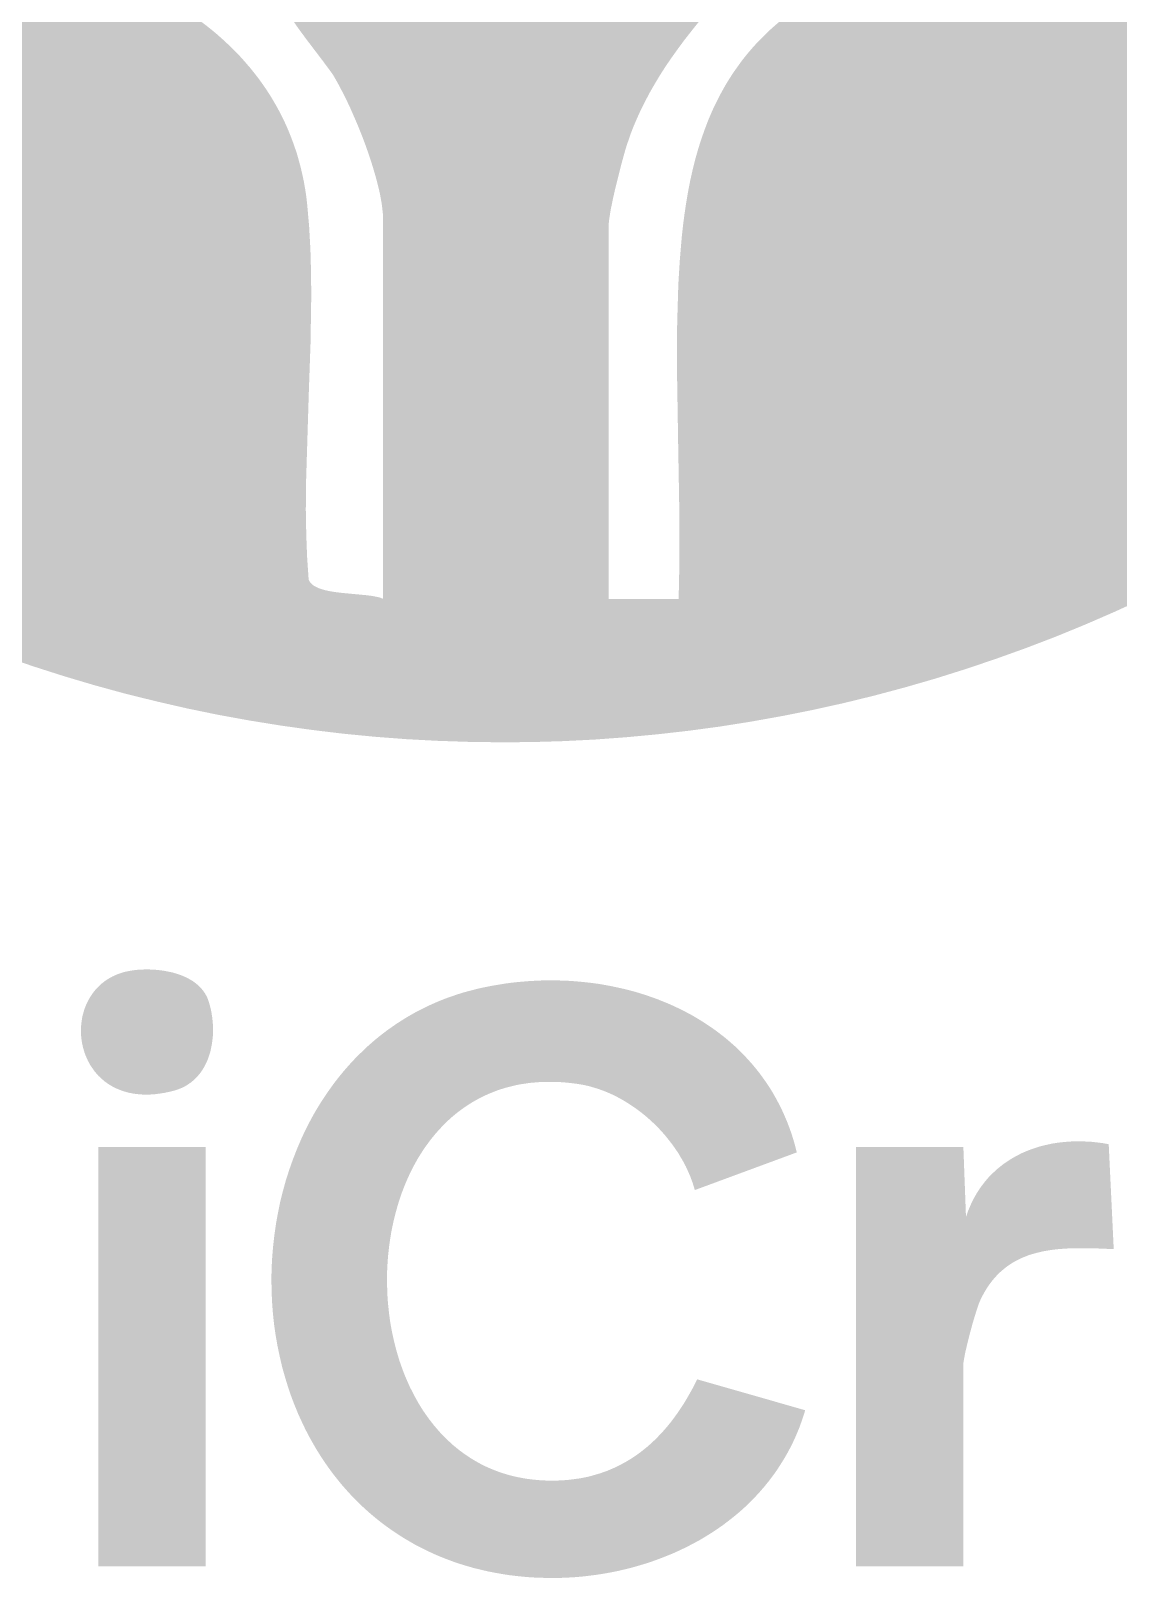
# Model space of a CAD drawing. Header units: millimetres. Extents: x 1841 to 1977, y -2528 to -2309.
# Drawn here: x 1904.75 to 1915.14, y -2460.62 to -2445.84 of the extents above; entities that cross this region are included whole.
import ezdxf

# ---------------------------------------------------------------- set-up
doc = ezdxf.new("R2010")
doc.units = ezdxf.units.MM
doc.layers.add('LASER$cut', color=1, linetype='Continuous', lineweight=0, true_color=0xff0000)
doc.layers.add('LASER$engrave', color=7, linetype='Continuous')

# ---------------------------------------------------------------- blocks, each defined once
blk = doc.blocks.new('Block 01')
at = {"layer": 'LASER$engrave', "extrusion": (0, 0, -1)}
for points in [[(1.362, 77.181), (1.362, 80.801), (1.362, 80.819), (1.362, 80.836), (1.363, 80.855), (1.365, 80.873), (1.369, 80.912), (1.374, 80.952), (1.381, 80.993), (1.389, 81.036), (1.398, 81.08), (1.409, 81.125), (1.433, 81.217), (1.461, 81.312), (1.492, 81.409), (1.526, 81.506), (1.562, 81.602), (1.6, 81.697), (1.64, 81.79), (1.679, 81.879), (1.719, 81.963), (1.759, 82.041), (1.797, 82.113), (1.834, 82.177), (1.837, 82.182), (1.84, 82.188), (1.849, 82.201), (1.872, 82.232), (1.934, 82.316), (2.093, 82.525), (2.171, 82.631), (2.205, 82.68), (2.235, 82.724), (2.248, 82.744), (2.26, 82.762), (2.269, 82.779), (2.273, 82.786), (2.277, 82.793), (2.28, 82.8), (2.281, 82.803), (2.282, 82.806), (2.283, 82.808), (2.284, 82.811), (2.285, 82.812), (2.285, 82.813), (2.286, 82.815), (2.286, 82.816), (2.286, 82.817), (2.286, 82.818), (2.287, 82.819), (2.287, 82.82), (2.287, 82.821), (2.287, 82.822), (2.287, 82.823), (2.287, 82.823), (2.287, 82.824), (2.287, 82.825), (2.287, 82.826), (2.287, 82.826), (2.286, 82.827), (2.286, 82.827), (2.286, 82.828), (2.286, 82.828), (2.23, 82.868), (2.173, 82.907), (2.116, 82.944), (2.059, 82.98), (2, 83.014), (1.941, 83.047), (1.882, 83.079), (1.821, 83.11), (1.761, 83.139), (1.699, 83.166), (1.638, 83.193), (1.575, 83.218), (1.513, 83.242), (1.45, 83.265), (1.386, 83.286), (1.322, 83.306), (1.258, 83.325), (1.193, 83.342), (1.128, 83.358), (1.063, 83.373), (0.997, 83.387), (0.931, 83.399), (0.865, 83.41), (0.799, 83.42), (0.732, 83.428), (0.666, 83.436), (0.599, 83.442), (0.532, 83.446), (0.465, 83.45), (0.398, 83.452), (0.331, 83.453), (0.263, 83.453), (0.196, 83.452), (0.129, 83.449), (0.062, 83.446), (-0.005, 83.441), (-0.072, 83.434), (-0.139, 83.427), (-0.206, 83.418), (-0.273, 83.409), (-0.339, 83.398), (-0.405, 83.386), (-0.472, 83.372), (-0.537, 83.358), (-0.603, 83.342), (-0.668, 83.325), (-0.733, 83.307), (-0.798, 83.288), (-0.862, 83.268), (-0.926, 83.247), (-0.99, 83.224), (-1.053, 83.2), (-1.116, 83.175), (-1.178, 83.149), (-1.24, 83.122), (-1.301, 83.094), (-1.362, 83.065), (-1.422, 83.034), (-1.482, 83.003), (-1.541, 82.97), (-1.599, 82.936), (-1.657, 82.902), (-1.714, 82.866), (-1.77, 82.829), (-1.642, 82.677), (-1.58, 82.599), (-1.518, 82.52), (-1.458, 82.439), (-1.4, 82.358), (-1.343, 82.275), (-1.289, 82.191), (-1.237, 82.105), (-1.187, 82.018), (-1.14, 81.929), (-1.096, 81.84), (-1.075, 81.794), (-1.055, 81.748), (-1.035, 81.702), (-1.017, 81.656), (-0.999, 81.609), (-0.983, 81.561), (-0.967, 81.514), (-0.952, 81.466), (-0.909, 81.309), (-0.857, 81.1), (-0.833, 80.994), (-0.813, 80.895), (-0.806, 80.851), (-0.8, 80.812), (-0.798, 80.794), (-0.796, 80.778), (-0.795, 80.763), (-0.795, 80.756), (-0.795, 80.75), (-0.795, 77.181), (-1.463, 77.181), (-1.471, 77.555), (-1.471, 77.931), (-1.458, 78.685), (-1.446, 79.439), (-1.449, 79.814), (-1.46, 80.187), (-1.474, 80.416), (-1.493, 80.64), (-1.505, 80.75), (-1.519, 80.858), (-1.535, 80.965), (-1.553, 81.071), (-1.573, 81.175), (-1.596, 81.277), (-1.621, 81.378), (-1.649, 81.477), (-1.68, 81.575), (-1.714, 81.671), (-1.732, 81.718), (-1.75, 81.765), (-1.77, 81.811), (-1.79, 81.857), (-1.812, 81.902), (-1.834, 81.947), (-1.856, 81.991), (-1.88, 82.035), (-1.905, 82.079), (-1.93, 82.122), (-1.957, 82.164), (-1.984, 82.206), (-2.013, 82.247), (-2.042, 82.288), (-2.072, 82.329), (-2.104, 82.369), (-2.136, 82.408), (-2.17, 82.447), (-2.204, 82.485), (-2.24, 82.522), (-2.276, 82.559), (-2.314, 82.596), (-2.353, 82.632), (-2.393, 82.667), (-2.434, 82.702), (-2.476, 82.736), (-2.52, 82.77), (-2.565, 82.803), (-2.611, 82.835), (-2.658, 82.867), (-2.706, 82.898), (-2.756, 82.928), (-2.807, 82.958), (-2.859, 82.987), (-2.913, 83.016), (-2.968, 83.044), (-3.022, 83.07), (-3.077, 83.094), (-3.133, 83.118), (-3.191, 83.141), (-3.25, 83.163), (-3.31, 83.185), (-3.372, 83.205), (-3.435, 83.224), (-3.499, 83.243), (-3.564, 83.26), (-3.697, 83.293), (-3.833, 83.321), (-3.974, 83.346), (-4.117, 83.367), (-4.262, 83.385), (-4.41, 83.398), (-4.559, 83.408), (-4.71, 83.414), (-4.861, 83.416), (-5.013, 83.414), (-5.165, 83.408), (-5.317, 83.399), (-5.468, 83.385), (-5.618, 83.368), (-5.766, 83.346), (-5.913, 83.321), (-6.057, 83.291), (-6.198, 83.257), (-6.337, 83.22), (-6.404, 83.199), (-6.471, 83.178), (-6.537, 83.156), (-6.602, 83.132), (-6.666, 83.108), (-6.729, 83.082), (-6.79, 83.056), (-6.85, 83.028), (-6.909, 82.999), (-6.967, 82.97), (-7.023, 82.939), (-7.078, 82.907), (-7.131, 82.874), (-7.183, 82.84), (-7.233, 82.805), (-7.281, 82.769), (-7.319, 82.739), (-7.359, 82.706), (-7.4, 82.67), (-7.441, 82.631), (-7.484, 82.59), (-7.527, 82.546), (-7.571, 82.5), (-7.615, 82.453), (-7.704, 82.352), (-7.792, 82.244), (-7.879, 82.132), (-7.921, 82.074), (-7.962, 82.016), (-8.001, 81.957), (-8.04, 81.898), (-8.077, 81.838), (-8.112, 81.778), (-8.145, 81.719), (-8.177, 81.659), (-8.206, 81.6), (-8.233, 81.541), (-8.257, 81.483), (-8.268, 81.454), (-8.279, 81.426), (-8.289, 81.398), (-8.298, 81.37), (-8.306, 81.342), (-8.313, 81.315), (-8.32, 81.288), (-8.326, 81.261), (-8.331, 81.235), (-8.335, 81.209), (-8.338, 81.183), (-8.341, 81.158), (-8.342, 81.146), (-8.342, 81.134), (-8.343, 81.121), (-8.343, 81.109), (-8.343, 80.365), (-8.553, 80.542), (-8.76, 80.724), (-8.963, 80.911), (-9.161, 81.103), (-9.356, 81.299), (-9.546, 81.499), (-9.732, 81.704), (-9.913, 81.913), (-10.09, 82.126), (-10.262, 82.343), (-10.429, 82.563), (-10.592, 82.788), (-10.75, 83.016), (-10.903, 83.247), (-11.051, 83.481), (-11.195, 83.719), (-11.333, 83.96), (-11.466, 84.204), (-11.593, 84.45), (-11.716, 84.699), (-11.832, 84.951), (-11.944, 85.205), (-12.05, 85.462), (-12.15, 85.72), (-12.245, 85.981), (-12.334, 86.243), (-12.417, 86.508), (-12.494, 86.774), (-12.565, 87.041), (-12.63, 87.31), (-12.689, 87.58), (-12.742, 87.852), (-12.802, 88.208), (-12.853, 88.565), (-12.894, 88.922), (-12.926, 89.28), (-12.948, 89.637), (-12.961, 89.995), (-12.965, 90.352), (-12.958, 90.709), (-12.943, 91.065), (-12.918, 91.419), (-12.884, 91.773), (-12.84, 92.125), (-12.787, 92.476), (-12.724, 92.824), (-12.653, 93.171), (-12.571, 93.515), (-12.481, 93.857), (-12.381, 94.196), (-12.272, 94.532), (-12.154, 94.866), (-12.026, 95.195), (-11.889, 95.522), (-11.743, 95.844), (-11.587, 96.162), (-11.423, 96.477), (-11.249, 96.787), (-11.066, 97.092), (-10.873, 97.392), (-10.672, 97.688), (-10.461, 97.978), (-10.241, 98.263), (-10.012, 98.542), (-9.996, 98.561), (-9.975, 98.584), (-9.922, 98.641), (-9.779, 98.789), (-9.414, 99.163), (-9.074, 99.518), (-9.011, 99.587), (-8.962, 99.643), (-8.943, 99.666), (-8.935, 99.675), (-8.929, 99.684), (-8.926, 99.688), (-8.924, 99.692), (-8.921, 99.695), (-8.919, 99.698), (-8.919, 99.7), (-8.918, 99.701), (-8.917, 99.702), (-8.916, 99.704), (-8.916, 99.705), (-8.915, 99.706), (-8.915, 99.707), (-8.915, 99.708), (-8.914, 99.71), (-8.914, 99.713), (-8.913, 99.716), (-8.913, 99.718), (-8.912, 99.721), (-8.912, 99.724), (-8.912, 99.727), (-8.911, 99.73), (-8.911, 99.733), (-8.911, 99.736), (-8.911, 99.739), (-8.911, 99.742), (-8.911, 99.745), (-8.911, 99.748), (-8.912, 99.754), (-8.912, 99.761), (-8.913, 99.768), (-8.914, 99.775), (-8.916, 99.782), (-8.917, 99.789), (-8.919, 99.796), (-8.921, 99.804), (-8.923, 99.811), (-8.926, 99.819), (-8.928, 99.827), (-8.934, 99.843), (-8.941, 99.859), (-8.948, 99.876), (-8.956, 99.893), (-8.965, 99.911), (-8.974, 99.929), (-8.984, 99.948), (-9.006, 99.985), (-9.03, 100.024), (-9.056, 100.063), (-9.084, 100.103), (-9.113, 100.144), (-9.144, 100.184), (-9.208, 100.265), (-9.274, 100.343), (-9.342, 100.418), (-9.408, 100.487), (-9.44, 100.519), (-9.472, 100.549), (-9.502, 100.577), (-9.531, 100.602), (-9.558, 100.625), (-9.571, 100.635), (-9.584, 100.644), (-9.596, 100.653), (-9.607, 100.661), (-9.618, 100.668), (-9.623, 100.671), (-9.628, 100.674), (-9.633, 100.677), (-9.638, 100.68), (-9.643, 100.682), (-9.647, 100.684), (-9.652, 100.686), (-9.654, 100.687), (-9.656, 100.688), (-9.658, 100.688), (-9.66, 100.689), (-9.662, 100.69), (-9.663, 100.69), (-9.672, 100.692), (-9.676, 100.693), (-9.681, 100.694), (-9.685, 100.695), (-9.689, 100.696), (-9.693, 100.696), (-9.697, 100.697), (-9.701, 100.697), (-9.705, 100.698), (-9.709, 100.698), (-9.713, 100.698), (-9.717, 100.698), (-9.721, 100.699), (-9.729, 100.699), (-9.737, 100.698), (-9.744, 100.698), (-9.752, 100.697), (-9.76, 100.696), (-9.768, 100.695), (-9.777, 100.693), (-9.794, 100.69), (-9.796, 100.69), (-9.798, 100.689), (-9.801, 100.689), (-9.803, 100.688), (-9.806, 100.687), (-9.808, 100.686), (-9.813, 100.684), (-9.819, 100.682), (-9.824, 100.68), (-9.83, 100.678), (-9.835, 100.675), (-9.841, 100.672), (-9.847, 100.669), (-9.853, 100.665), (-9.86, 100.661), (-9.873, 100.653), (-9.886, 100.644), (-9.9, 100.635), (-9.915, 100.624), (-9.945, 100.601), (-9.977, 100.575), (-10.011, 100.546), (-10.081, 100.482), (-10.156, 100.41), (-10.31, 100.251), (-10.464, 100.085), (-10.605, 99.927), (-10.806, 99.695), (-11.042, 99.411), (-11.27, 99.123), (-11.49, 98.831), (-11.701, 98.535), (-11.903, 98.234), (-12.097, 97.93), (-12.283, 97.623), (-12.46, 97.312), (-12.629, 96.998), (-12.79, 96.68), (-12.942, 96.36), (-13.085, 96.037), (-13.221, 95.711), (-13.348, 95.383), (-13.467, 95.053), (-13.577, 94.72), (-13.679, 94.386), (-13.773, 94.05), (-13.858, 93.712), (-13.936, 93.372), (-14.005, 93.032), (-14.065, 92.69), (-14.118, 92.347), (-14.162, 92.003), (-14.198, 91.659), (-14.226, 91.314), (-14.246, 90.968), (-14.257, 90.623), (-14.261, 90.278), (-14.256, 89.932), (-14.243, 89.587), (-14.222, 89.242), (-14.192, 88.898), (-14.155, 88.555), (-14.11, 88.213), (-14.056, 87.872), (-13.995, 87.532), (-13.925, 87.193), (-13.847, 86.856), (-13.761, 86.521), (-13.668, 86.188), (-13.566, 85.856), (-13.456, 85.527), (-13.338, 85.2), (-13.212, 84.876), (-13.078, 84.555), (-12.937, 84.236), (-12.787, 83.921), (-12.629, 83.608), (-12.464, 83.299), (-12.29, 82.994), (-12.109, 82.692), (-11.919, 82.394), (-11.722, 82.1), (-11.517, 81.81), (-11.304, 81.524), (-11.083, 81.243), (-10.855, 80.967), (-10.618, 80.695), (-10.374, 80.428), (-10.122, 80.167), (-9.862, 79.91), (-9.594, 79.66), (-9.319, 79.414), (-9.073, 79.206), (-8.825, 79.003), (-8.573, 78.807), (-8.318, 78.617), (-8.061, 78.433), (-7.8, 78.255), (-7.537, 78.084), (-7.272, 77.918), (-7.003, 77.759), (-6.733, 77.606), (-6.46, 77.459), (-6.185, 77.319), (-5.907, 77.185), (-5.628, 77.057), (-5.347, 76.935), (-5.064, 76.819), (-4.779, 76.71), (-4.492, 76.607), (-4.204, 76.51), (-3.915, 76.419), (-3.624, 76.335), (-3.332, 76.257), (-3.038, 76.185), (-2.744, 76.12), (-2.448, 76.061), (-2.152, 76.008), (-1.855, 75.961), (-1.557, 75.921), (-1.258, 75.887), (-0.959, 75.859), (-0.659, 75.837), (-0.359, 75.822), (-0.059, 75.813), (0.241, 75.811), (0.541, 75.815), (0.842, 75.825), (1.142, 75.841), (1.442, 75.864), (1.742, 75.893), (2.041, 75.929), (2.34, 75.971), (2.638, 76.019), (2.935, 76.073), (3.232, 76.134), (3.528, 76.202), (3.823, 76.275), (4.116, 76.355), (4.409, 76.442), (4.7, 76.535), (4.99, 76.634), (5.279, 76.739), (5.566, 76.851), (5.852, 76.97), (6.135, 77.095), (6.417, 77.226), (6.697, 77.364), (6.975, 77.508), (7.251, 77.658), (7.525, 77.815), (7.796, 77.979), (8.065, 78.149), (8.332, 78.325), (8.596, 78.508), (8.857, 78.697), (8.86, 78.699), (8.862, 78.701), (8.864, 78.702), (8.867, 78.704), (8.869, 78.706), (8.871, 78.708), (8.873, 78.71), (8.875, 78.712), (8.877, 78.714), (8.878, 78.716), (8.88, 78.718), (8.882, 78.72), (8.883, 78.722), (8.885, 78.724), (8.886, 78.726), (8.888, 78.729), (8.889, 78.731), (8.89, 78.733), (8.891, 78.735), (8.893, 78.737), (8.894, 78.739), (8.895, 78.742), (8.896, 78.744), (8.897, 78.746), (8.898, 78.749), (8.898, 78.751), (8.899, 78.753), (8.9, 78.756), (8.901, 78.76), (8.903, 78.765), (8.904, 78.77), (8.905, 78.775), (8.905, 78.78), (8.906, 78.785), (8.908, 78.795), (8.909, 78.805), (8.913, 78.847), (8.918, 78.899), (8.924, 78.956), (8.932, 79.086), (8.939, 79.233), (8.944, 79.394), (8.946, 79.749), (8.94, 80.126), (8.925, 80.501), (8.9, 80.851), (8.884, 81.009), (8.865, 81.152), (8.855, 81.217), (8.844, 81.277), (8.833, 81.331), (8.827, 81.357), (8.821, 81.38), (8.802, 81.448), (8.781, 81.514), (8.759, 81.579), (8.735, 81.642), (8.709, 81.705), (8.681, 81.767), (8.652, 81.827), (8.622, 81.886), (8.59, 81.945), (8.556, 82.002), (8.521, 82.058), (8.484, 82.112), (8.446, 82.166), (8.407, 82.219), (8.366, 82.27), (8.323, 82.32), (8.28, 82.37), (8.235, 82.418), (8.189, 82.465), (8.142, 82.51), (8.093, 82.555), (8.044, 82.599), (7.993, 82.641), (7.941, 82.683), (7.888, 82.723), (7.834, 82.762), (7.779, 82.8), (7.723, 82.837), (7.666, 82.873), (7.608, 82.907), (7.549, 82.941), (7.489, 82.973), (7.429, 83.005), (7.367, 83.035), (7.305, 83.064), (7.242, 83.092), (7.178, 83.119), (7.114, 83.144), (7.049, 83.169), (6.983, 83.193), (6.917, 83.215), (6.85, 83.236), (6.714, 83.275), (6.577, 83.31), (6.437, 83.341), (6.296, 83.367), (6.154, 83.388), (6.011, 83.405), (5.867, 83.418), (5.722, 83.426), (5.577, 83.43), (5.432, 83.429), (5.287, 83.424), (5.142, 83.415), (4.998, 83.401), (4.855, 83.383), (4.712, 83.36), (4.571, 83.333), (4.432, 83.301), (4.294, 83.265), (4.158, 83.225), (4.024, 83.181), (3.958, 83.157), (3.893, 83.131), (3.828, 83.105), (3.764, 83.078), (3.701, 83.05), (3.638, 83.02), (3.576, 82.99), (3.515, 82.958), (3.455, 82.925), (3.396, 82.892), (3.338, 82.857), (3.28, 82.821), (3.224, 82.784), (3.168, 82.745), (3.114, 82.706), (3.061, 82.666), (3.008, 82.624), (2.957, 82.582), (2.907, 82.538), (2.858, 82.493), (2.81, 82.447), (2.764, 82.401), (2.718, 82.353), (2.674, 82.303), (2.631, 82.253), (2.59, 82.202), (2.55, 82.15), (2.511, 82.096), (2.474, 82.042), (2.438, 81.986), (2.404, 81.929), (2.371, 81.872), (2.34, 81.813), (2.31, 81.753), (2.282, 81.692), (2.256, 81.63), (2.231, 81.566), (2.208, 81.502), (2.186, 81.437), (2.167, 81.37), (2.149, 81.303), (2.133, 81.234), (2.118, 81.165), (2.106, 81.094), (2.095, 81.022), (2.087, 80.949), (2.068, 80.735), (2.056, 80.517), (2.05, 80.296), (2.048, 80.073), (2.055, 79.621), (2.071, 79.165), (2.099, 78.254), (2.1, 78.029), (2.096, 77.806), (2.088, 77.586), (2.073, 77.368), (2.073, 77.366), (2.072, 77.364), (2.071, 77.362), (2.07, 77.36), (2.07, 77.358), (2.069, 77.357), (2.068, 77.355), (2.067, 77.353), (2.066, 77.351), (2.065, 77.349), (2.064, 77.347), (2.062, 77.346), (2.061, 77.344), (2.06, 77.342), (2.059, 77.34), (2.058, 77.339), (2.056, 77.337), (2.055, 77.335), (2.054, 77.334), (2.052, 77.332), (2.049, 77.329), (2.046, 77.326), (2.043, 77.323), (2.04, 77.32), (2.036, 77.317), (2.033, 77.314), (2.029, 77.311), (2.025, 77.309), (2.021, 77.306), (2.017, 77.304), (2.013, 77.301), (2.008, 77.299), (2.004, 77.296), (1.999, 77.294), (1.995, 77.292), (1.99, 77.289), (1.98, 77.285), (1.97, 77.281), (1.959, 77.277), (1.948, 77.274), (1.937, 77.27), (1.925, 77.267), (1.914, 77.264), (1.889, 77.258), (1.863, 77.253), (1.837, 77.249), (1.809, 77.245), (1.753, 77.238), (1.529, 77.217), (1.479, 77.211), (1.456, 77.207), (1.434, 77.203), (1.423, 77.201), (1.413, 77.199), (1.404, 77.196), (1.394, 77.194), (1.385, 77.191), (1.377, 77.188), (1.373, 77.186), (1.369, 77.185), (1.365, 77.183)], [(3.789, 73.626), (3.765, 73.63), (3.74, 73.634), (3.714, 73.637), (3.687, 73.639), (3.66, 73.64), (3.633, 73.641), (3.605, 73.641), (3.576, 73.64), (3.547, 73.639), (3.519, 73.636), (3.49, 73.633), (3.461, 73.629), (3.432, 73.624), (3.403, 73.618), (3.375, 73.612), (3.361, 73.608), (3.347, 73.604), (3.333, 73.6), (3.32, 73.595), (3.306, 73.591), (3.293, 73.586), (3.28, 73.581), (3.267, 73.575), (3.254, 73.57), (3.241, 73.564), (3.229, 73.557), (3.217, 73.551), (3.205, 73.544), (3.193, 73.537), (3.181, 73.53), (3.17, 73.522), (3.159, 73.514), (3.149, 73.506), (3.138, 73.497), (3.128, 73.489), (3.119, 73.48), (3.109, 73.47), (3.105, 73.465), (3.1, 73.46), (3.096, 73.456), (3.092, 73.45), (3.088, 73.445), (3.083, 73.44), (3.079, 73.435), (3.076, 73.43), (3.072, 73.424), (3.068, 73.419), (3.064, 73.413), (3.061, 73.407), (3.058, 73.402), (3.054, 73.396), (3.051, 73.39), (3.048, 73.384), (3.045, 73.378), (3.042, 73.372), (3.04, 73.366), (3.037, 73.359), (3.034, 73.353), (3.032, 73.346), (3.03, 73.34), (3.028, 73.333), (3.023, 73.318), (3.019, 73.303), (3.015, 73.288), (3.011, 73.272), (3.007, 73.256), (3.004, 73.241), (3.001, 73.225), (2.999, 73.209), (2.996, 73.193), (2.994, 73.177), (2.992, 73.161), (2.991, 73.144), (2.989, 73.128), (2.988, 73.112), (2.988, 73.095), (2.987, 73.079), (2.987, 73.063), (2.987, 73.046), (2.988, 73.03), (2.988, 73.014), (2.989, 72.997), (2.991, 72.981), (2.993, 72.965), (2.995, 72.949), (2.997, 72.933), (3, 72.917), (3.003, 72.901), (3.006, 72.885), (3.009, 72.87), (3.013, 72.854), (3.018, 72.839), (3.022, 72.824), (3.027, 72.809), (3.033, 72.794), (3.038, 72.779), (3.044, 72.765), (3.05, 72.751), (3.057, 72.737), (3.064, 72.723), (3.072, 72.709), (3.079, 72.696), (3.087, 72.683), (3.096, 72.67), (3.105, 72.657), (3.114, 72.645), (3.124, 72.633), (3.134, 72.622), (3.144, 72.61), (3.155, 72.599), (3.166, 72.589), (3.177, 72.579), (3.189, 72.569), (3.201, 72.559), (3.208, 72.555), (3.214, 72.55), (3.22, 72.546), (3.227, 72.541), (3.234, 72.537), (3.24, 72.533), (3.247, 72.529), (3.254, 72.525), (3.261, 72.521), (3.269, 72.518), (3.276, 72.514), (3.283, 72.51), (3.291, 72.507), (3.298, 72.504), (3.306, 72.501), (3.314, 72.498), (3.33, 72.492), (3.346, 72.487), (3.363, 72.482), (3.386, 72.476), (3.409, 72.471), (3.432, 72.466), (3.455, 72.461), (3.477, 72.458), (3.499, 72.454), (3.521, 72.452), (3.542, 72.449), (3.563, 72.448), (3.584, 72.446), (3.604, 72.446), (3.624, 72.445), (3.644, 72.446), (3.663, 72.446), (3.682, 72.447), (3.701, 72.449), (3.719, 72.451), (3.738, 72.453), (3.755, 72.456), (3.773, 72.46), (3.79, 72.463), (3.807, 72.467), (3.824, 72.472), (3.84, 72.477), (3.856, 72.482), (3.872, 72.488), (3.887, 72.494), (3.902, 72.5), (3.917, 72.507), (3.931, 72.514), (3.945, 72.521), (3.959, 72.529), (3.972, 72.537), (3.985, 72.545), (3.998, 72.554), (4.011, 72.563), (4.023, 72.572), (4.035, 72.582), (4.046, 72.592), (4.057, 72.602), (4.068, 72.612), (4.079, 72.622), (4.089, 72.633), (4.099, 72.644), (4.109, 72.656), (4.118, 72.667), (4.127, 72.679), (4.135, 72.691), (4.144, 72.703), (4.152, 72.715), (4.16, 72.728), (4.167, 72.74), (4.174, 72.753), (4.181, 72.766), (4.187, 72.779), (4.193, 72.792), (4.199, 72.806), (4.205, 72.819), (4.21, 72.833), (4.215, 72.847), (4.219, 72.861), (4.223, 72.875), (4.227, 72.889), (4.231, 72.903), (4.234, 72.917), (4.237, 72.931), (4.24, 72.946), (4.242, 72.96), (4.244, 72.974), (4.245, 72.989), (4.247, 73.003), (4.248, 73.018), (4.248, 73.032), (4.249, 73.047), (4.249, 73.061), (4.249, 73.076), (4.248, 73.09), (4.247, 73.105), (4.246, 73.119), (4.244, 73.134), (4.242, 73.148), (4.24, 73.162), (4.238, 73.177), (4.235, 73.191), (4.232, 73.205), (4.228, 73.219), (4.224, 73.233), (4.22, 73.247), (4.216, 73.26), (4.211, 73.274), (4.206, 73.287), (4.2, 73.301), (4.195, 73.314), (4.188, 73.327), (4.182, 73.34), (4.175, 73.352), (4.168, 73.365), (4.161, 73.377), (4.153, 73.389), (4.145, 73.401), (4.137, 73.413), (4.128, 73.425), (4.119, 73.436), (4.11, 73.447), (4.1, 73.458), (4.09, 73.469), (4.08, 73.479), (4.069, 73.489), (4.058, 73.499), (4.047, 73.509), (4.035, 73.518), (4.024, 73.527), (4.011, 73.536), (3.999, 73.544), (3.986, 73.552), (3.973, 73.56), (3.959, 73.567), (3.945, 73.575), (3.931, 73.581), (3.917, 73.588), (3.902, 73.594), (3.886, 73.6), (3.871, 73.605), (3.855, 73.61), (3.839, 73.615), (3.823, 73.619), (3.806, 73.623)], [(-2.592, 71.893), (-1.617, 71.533), (-1.611, 71.556), (-1.604, 71.579), (-1.597, 71.601), (-1.589, 71.624), (-1.58, 71.647), (-1.572, 71.669), (-1.562, 71.691), (-1.552, 71.714), (-1.542, 71.736), (-1.532, 71.758), (-1.52, 71.78), (-1.509, 71.801), (-1.497, 71.823), (-1.484, 71.844), (-1.459, 71.887), (-1.431, 71.928), (-1.402, 71.969), (-1.371, 72.009), (-1.339, 72.049), (-1.306, 72.087), (-1.272, 72.124), (-1.236, 72.16), (-1.199, 72.195), (-1.161, 72.229), (-1.122, 72.261), (-1.082, 72.292), (-1.041, 72.322), (-0.999, 72.35), (-0.956, 72.377), (-0.935, 72.39), (-0.913, 72.402), (-0.891, 72.414), (-0.869, 72.426), (-0.847, 72.437), (-0.824, 72.448), (-0.802, 72.458), (-0.779, 72.468), (-0.756, 72.477), (-0.733, 72.486), (-0.71, 72.494), (-0.687, 72.502), (-0.664, 72.509), (-0.64, 72.516), (-0.617, 72.523), (-0.594, 72.529), (-0.57, 72.534), (-0.546, 72.539), (-0.523, 72.543), (-0.499, 72.547), (-0.445, 72.554), (-0.392, 72.56), (-0.339, 72.564), (-0.287, 72.566), (-0.236, 72.567), (-0.186, 72.567), (-0.137, 72.565), (-0.089, 72.561), (-0.041, 72.557), (0.006, 72.55), (0.052, 72.543), (0.097, 72.534), (0.142, 72.523), (0.185, 72.512), (0.228, 72.499), (0.27, 72.485), (0.311, 72.469), (0.351, 72.453), (0.391, 72.435), (0.429, 72.416), (0.467, 72.396), (0.504, 72.375), (0.54, 72.353), (0.576, 72.329), (0.61, 72.305), (0.644, 72.28), (0.677, 72.253), (0.709, 72.226), (0.74, 72.198), (0.771, 72.168), (0.8, 72.138), (0.829, 72.107), (0.857, 72.076), (0.884, 72.043), (0.911, 72.01), (0.936, 71.975), (0.961, 71.941), (0.985, 71.905), (1.008, 71.869), (1.031, 71.832), (1.052, 71.794), (1.073, 71.756), (1.093, 71.717), (1.112, 71.677), (1.13, 71.637), (1.147, 71.597), (1.164, 71.555), (1.18, 71.514), (1.195, 71.472), (1.209, 71.429), (1.222, 71.387), (1.234, 71.343), (1.246, 71.3), (1.257, 71.256), (1.267, 71.211), (1.276, 71.167), (1.285, 71.122), (1.292, 71.077), (1.299, 71.032), (1.305, 70.986), (1.31, 70.941), (1.315, 70.895), (1.318, 70.849), (1.321, 70.803), (1.323, 70.757), (1.324, 70.711), (1.324, 70.664), (1.323, 70.618), (1.322, 70.572), (1.32, 70.526), (1.317, 70.48), (1.313, 70.434), (1.308, 70.388), (1.303, 70.343), (1.297, 70.297), (1.29, 70.252), (1.282, 70.207), (1.273, 70.162), (1.263, 70.117), (1.253, 70.073), (1.242, 70.029), (1.23, 69.985), (1.217, 69.942), (1.204, 69.899), (1.189, 69.857), (1.174, 69.815), (1.158, 69.773), (1.141, 69.732), (1.123, 69.691), (1.105, 69.651), (1.085, 69.612), (1.065, 69.573), (1.044, 69.534), (1.023, 69.497), (1, 69.459), (0.977, 69.423), (0.952, 69.387), (0.927, 69.352), (0.901, 69.318), (0.875, 69.285), (0.847, 69.252), (0.819, 69.22), (0.79, 69.189), (0.76, 69.159), (0.729, 69.13), (0.698, 69.101), (0.665, 69.074), (0.632, 69.047), (0.598, 69.022), (0.563, 68.998), (0.528, 68.974), (0.491, 68.952), (0.454, 68.93), (0.416, 68.91), (0.377, 68.891), (0.337, 68.873), (0.297, 68.857), (0.255, 68.841), (0.213, 68.827), (0.17, 68.814), (0.126, 68.802), (0.082, 68.792), (0.036, 68.783), (-0.01, 68.775), (-0.057, 68.769), (-0.105, 68.764), (-0.153, 68.76), (-0.203, 68.758), (-0.235, 68.757), (-0.268, 68.757), (-0.3, 68.758), (-0.331, 68.759), (-0.362, 68.761), (-0.393, 68.763), (-0.423, 68.766), (-0.453, 68.77), (-0.483, 68.774), (-0.513, 68.778), (-0.542, 68.783), (-0.57, 68.789), (-0.599, 68.795), (-0.627, 68.802), (-0.654, 68.81), (-0.682, 68.818), (-0.709, 68.826), (-0.735, 68.835), (-0.762, 68.844), (-0.788, 68.854), (-0.813, 68.865), (-0.839, 68.876), (-0.864, 68.887), (-0.888, 68.899), (-0.913, 68.912), (-0.937, 68.925), (-0.961, 68.938), (-0.984, 68.952), (-1.007, 68.966), (-1.03, 68.981), (-1.053, 68.996), (-1.075, 69.012), (-1.097, 69.028), (-1.119, 69.045), (-1.14, 69.062), (-1.161, 69.079), (-1.182, 69.097), (-1.202, 69.116), (-1.222, 69.134), (-1.242, 69.153), (-1.281, 69.193), (-1.319, 69.234), (-1.356, 69.277), (-1.392, 69.321), (-1.426, 69.367), (-1.46, 69.414), (-1.492, 69.462), (-1.524, 69.512), (-1.554, 69.564), (-1.584, 69.616), (-1.613, 69.67), (-1.64, 69.725), (-2.672, 69.43), (-2.662, 69.395), (-2.651, 69.361), (-2.639, 69.327), (-2.627, 69.293), (-2.615, 69.26), (-2.601, 69.227), (-2.588, 69.195), (-2.574, 69.163), (-2.559, 69.131), (-2.544, 69.1), (-2.512, 69.038), (-2.478, 68.978), (-2.442, 68.92), (-2.405, 68.862), (-2.366, 68.807), (-2.325, 68.753), (-2.282, 68.7), (-2.238, 68.649), (-2.192, 68.599), (-2.145, 68.551), (-2.096, 68.504), (-2.046, 68.459), (-1.994, 68.416), (-1.941, 68.374), (-1.887, 68.333), (-1.831, 68.294), (-1.775, 68.257), (-1.717, 68.221), (-1.658, 68.186), (-1.598, 68.154), (-1.537, 68.122), (-1.476, 68.093), (-1.413, 68.064), (-1.349, 68.038), (-1.285, 68.013), (-1.22, 67.989), (-1.155, 67.967), (-1.088, 67.947), (-1.022, 67.928), (-0.954, 67.911), (-0.886, 67.895), (-0.818, 67.881), (-0.749, 67.869), (-0.681, 67.858), (-0.611, 67.849), (-0.542, 67.841), (-0.472, 67.835), (-0.402, 67.831), (-0.333, 67.828), (-0.263, 67.827), (-0.193, 67.828), (-0.123, 67.83), (-0.053, 67.833), (0.016, 67.839), (0.085, 67.846), (0.154, 67.854), (0.223, 67.865), (0.291, 67.877), (0.359, 67.89), (0.426, 67.906), (0.493, 67.922), (0.559, 67.941), (0.625, 67.961), (0.69, 67.983), (0.754, 68.007), (0.818, 68.032), (0.88, 68.059), (0.942, 68.088), (1.003, 68.118), (1.053, 68.144), (1.101, 68.172), (1.149, 68.2), (1.196, 68.229), (1.242, 68.259), (1.287, 68.29), (1.331, 68.321), (1.375, 68.354), (1.417, 68.387), (1.458, 68.421), (1.499, 68.456), (1.539, 68.492), (1.578, 68.528), (1.616, 68.565), (1.653, 68.603), (1.689, 68.642), (1.724, 68.681), (1.759, 68.721), (1.792, 68.762), (1.825, 68.803), (1.857, 68.845), (1.888, 68.888), (1.918, 68.931), (1.947, 68.974), (1.975, 69.018), (2.003, 69.063), (2.029, 69.109), (2.055, 69.154), (2.08, 69.201), (2.104, 69.247), (2.127, 69.295), (2.149, 69.342), (2.171, 69.39), (2.191, 69.439), (2.211, 69.488), (2.23, 69.537), (2.248, 69.586), (2.265, 69.636), (2.296, 69.737), (2.325, 69.839), (2.349, 69.942), (2.371, 70.046), (2.389, 70.151), (2.404, 70.256), (2.415, 70.362), (2.423, 70.468), (2.427, 70.575), (2.429, 70.682), (2.427, 70.788), (2.421, 70.895), (2.412, 71.001), (2.4, 71.107), (2.385, 71.212), (2.366, 71.316), (2.345, 71.42), (2.319, 71.523), (2.291, 71.625), (2.259, 71.725), (2.224, 71.824), (2.186, 71.922), (2.145, 72.018), (2.123, 72.066), (2.1, 72.113), (2.077, 72.159), (2.053, 72.205), (2.028, 72.251), (2.002, 72.296), (1.975, 72.34), (1.948, 72.384), (1.919, 72.427), (1.89, 72.47), (1.86, 72.512), (1.83, 72.554), (1.798, 72.595), (1.766, 72.635), (1.733, 72.675), (1.699, 72.714), (1.665, 72.752), (1.63, 72.789), (1.593, 72.826), (1.556, 72.862), (1.519, 72.898), (1.48, 72.932), (1.441, 72.966), (1.401, 72.999), (1.36, 73.031), (1.319, 73.062), (1.276, 73.092), (1.233, 73.122), (1.189, 73.15), (1.145, 73.178), (1.099, 73.205), (1.053, 73.231), (1.006, 73.255), (0.958, 73.279), (0.91, 73.302), (0.861, 73.324), (0.811, 73.345), (0.76, 73.365), (0.708, 73.383), (0.656, 73.401), (0.603, 73.418), (0.549, 73.433), (0.494, 73.447), (0.439, 73.461), (0.38, 73.473), (0.321, 73.485), (0.261, 73.495), (0.201, 73.505), (0.141, 73.513), (0.081, 73.52), (0.021, 73.525), (-0.039, 73.53), (-0.099, 73.533), (-0.16, 73.536), (-0.22, 73.537), (-0.28, 73.537), (-0.34, 73.535), (-0.4, 73.533), (-0.46, 73.529), (-0.52, 73.524), (-0.579, 73.518), (-0.639, 73.511), (-0.698, 73.503), (-0.756, 73.493), (-0.815, 73.482), (-0.873, 73.47), (-0.931, 73.457), (-0.988, 73.443), (-1.045, 73.428), (-1.101, 73.411), (-1.157, 73.393), (-1.212, 73.374), (-1.267, 73.354), (-1.321, 73.332), (-1.375, 73.31), (-1.427, 73.286), (-1.48, 73.261), (-1.531, 73.235), (-1.582, 73.208), (-1.632, 73.179), (-1.681, 73.149), (-1.729, 73.118), (-1.777, 73.086), (-1.823, 73.053), (-1.869, 73.018), (-1.914, 72.983), (-1.957, 72.946), (-2, 72.908), (-2.041, 72.868), (-2.082, 72.828), (-2.121, 72.786), (-2.16, 72.743), (-2.197, 72.699), (-2.233, 72.654), (-2.267, 72.607), (-2.301, 72.56), (-2.333, 72.511), (-2.364, 72.461), (-2.393, 72.409), (-2.421, 72.357), (-2.448, 72.303), (-2.473, 72.248), (-2.497, 72.192), (-2.519, 72.135), (-2.54, 72.076), (-2.559, 72.017), (-2.576, 71.956)], [(-4.184, 71.944), (-4.209, 71.276), (-4.219, 71.304), (-4.228, 71.331), (-4.239, 71.357), (-4.25, 71.383), (-4.261, 71.408), (-4.273, 71.433), (-4.286, 71.457), (-4.299, 71.48), (-4.312, 71.503), (-4.327, 71.526), (-4.341, 71.548), (-4.356, 71.569), (-4.372, 71.59), (-4.388, 71.611), (-4.404, 71.63), (-4.421, 71.65), (-4.439, 71.669), (-4.456, 71.687), (-4.475, 71.704), (-4.493, 71.722), (-4.512, 71.738), (-4.532, 71.754), (-4.552, 71.77), (-4.572, 71.785), (-4.592, 71.799), (-4.613, 71.813), (-4.634, 71.827), (-4.656, 71.84), (-4.678, 71.852), (-4.7, 71.864), (-4.723, 71.876), (-4.745, 71.887), (-4.768, 71.897), (-4.792, 71.907), (-4.815, 71.916), (-4.839, 71.925), (-4.863, 71.933), (-4.888, 71.941), (-4.912, 71.949), (-4.937, 71.955), (-4.962, 71.962), (-4.987, 71.967), (-5.013, 71.973), (-5.038, 71.978), (-5.064, 71.982), (-5.09, 71.986), (-5.116, 71.989), (-5.142, 71.992), (-5.169, 71.994), (-5.195, 71.996), (-5.222, 71.998), (-5.248, 71.998), (-5.275, 71.999), (-5.302, 71.999), (-5.329, 71.998), (-5.356, 71.997), (-5.383, 71.996), (-5.41, 71.994), (-5.464, 71.988), (-5.519, 71.981), (-5.573, 71.971), (-5.621, 70.969), (-5.429, 70.977), (-5.334, 70.978), (-5.24, 70.977), (-5.193, 70.976), (-5.147, 70.973), (-5.102, 70.97), (-5.056, 70.965), (-5.012, 70.959), (-4.968, 70.952), (-4.947, 70.948), (-4.925, 70.943), (-4.904, 70.938), (-4.883, 70.933), (-4.862, 70.927), (-4.841, 70.921), (-4.82, 70.915), (-4.8, 70.908), (-4.78, 70.9), (-4.76, 70.892), (-4.741, 70.884), (-4.721, 70.875), (-4.702, 70.865), (-4.683, 70.855), (-4.665, 70.845), (-4.646, 70.834), (-4.628, 70.822), (-4.61, 70.81), (-4.593, 70.797), (-4.575, 70.783), (-4.559, 70.769), (-4.542, 70.755), (-4.525, 70.739), (-4.509, 70.723), (-4.494, 70.707), (-4.478, 70.689), (-4.463, 70.671), (-4.448, 70.652), (-4.434, 70.633), (-4.42, 70.613), (-4.406, 70.592), (-4.393, 70.57), (-4.38, 70.548), (-4.367, 70.524), (-4.355, 70.5), (-4.343, 70.475), (-4.341, 70.47), (-4.339, 70.465), (-4.334, 70.453), (-4.324, 70.425), (-4.312, 70.39), (-4.3, 70.351), (-4.273, 70.262), (-4.247, 70.166), (-4.223, 70.07), (-4.202, 69.982), (-4.195, 69.944), (-4.189, 69.911), (-4.187, 69.897), (-4.185, 69.885), (-4.184, 69.879), (-4.184, 69.874), (-4.184, 69.869), (-4.184, 69.867), (-4.184, 69.865), (-4.184, 67.939), (-3.157, 67.939), (-3.157, 71.944)], [(3.056, 67.939), (4.083, 67.939), (4.083, 71.944), (3.056, 71.944)]]:
    blk.add_hatch(color=256, dxfattribs=at).paths.add_polyline_path(points, flags=0)

msp = doc.modelspace()

# ---------------------------------------------------------------- block references
at = {"layer": 'LASER$cut'}
msp.add_blockref('Block 01', (1909.475, -2528.447), dxfattribs=at)

doc.saveas('drawing.dxf')
